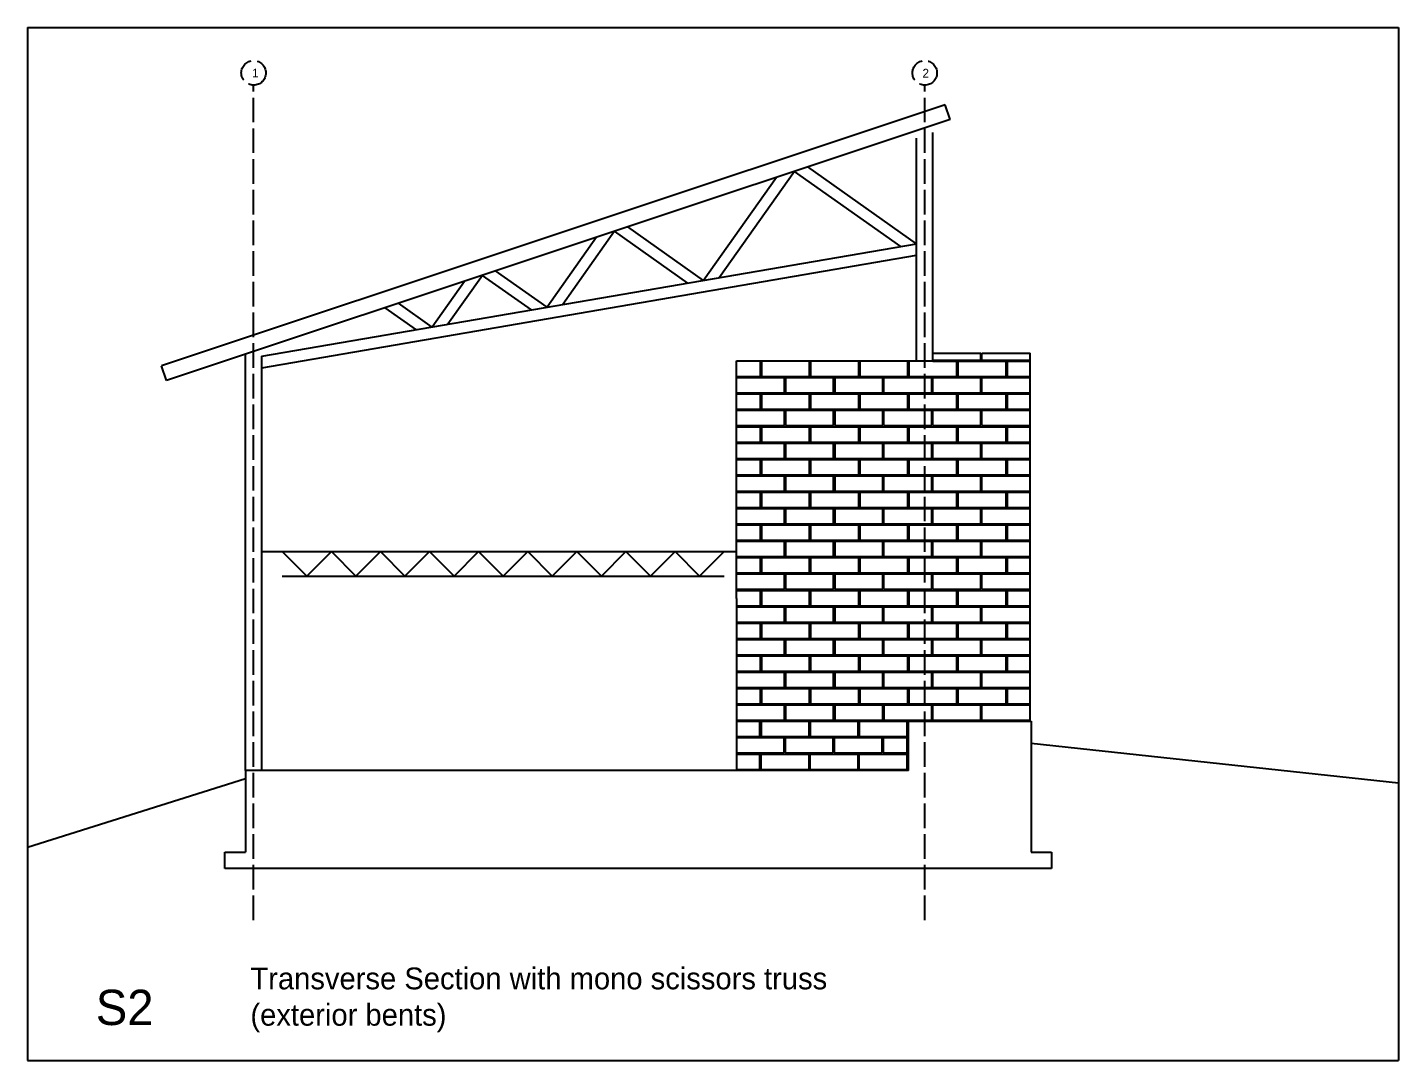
# Model space of a CAD drawing. Header units: inches. Extents: x -285 to 6358, y -2516 to 3346.
# Drawn here: x 2972 to 3642, y -509 to -4 of the extents above; entities that cross this region are included whole.
import ezdxf

# ---------------------------------------------------------------- set-up
doc = ezdxf.new("R2010")
doc.units = ezdxf.units.IN
doc.header["$MEASUREMENT"] = 0
doc.linetypes.add('ACAD_ISO02W100', pattern=[15, 12, -3])
for name, color, linetype in [('blocks', 251, 'Continuous'), ('const', 7, 'Continuous'), ('e1', 7, 'Continuous'), ('grid', 252, 'ACAD_ISO02W100'), ('walls', 7, 'Continuous')]:
    doc.layers.add(name, color=color, linetype=linetype)

msp = doc.modelspace()

# ---------------------------------------------------------------- linework, layer by layer
for p, q in [((2971.71, -4.14), (3641.84, -4.14)), ((2971.71, -4.14), (2971.71, -509.15)), ((3641.84, -4.14), (3641.84, -509.15)), ((3402.24, -343.3), (3414.24, -343.3)), ((2971.71, -509.15), (3641.84, -509.15))]:
    msp.add_line(p, q)
at = {"layer": 'blocks'}
for p, q in [((3329.99, -174.8), (3329.99, -167.3)), ((3330.49, -167.3), (3330.49, -174.8)), ((3353.99, -174.8), (3353.99, -167.3)), ((3354.49, -167.3), (3354.49, -174.8)), ((3377.99, -174.8), (3377.99, -167.3)), ((3378.49, -167.3), (3378.49, -174.8)), ((3401.99, -174.8), (3401.99, -167.3)), ((3402.49, -167.3), (3402.49, -174.8)), ((3414.24, -166.8), (3414.24, -163.3)), ((3414.24, -166.8), (3437.74, -166.8)), ((3414.24, -167.3), (3425.99, -167.3)), ((3425.99, -174.8), (3425.99, -167.3)), ((3426.49, -167.3), (3449.99, -167.3)), ((3426.49, -167.3), (3426.49, -174.8)), ((3437.74, -166.8), (3437.74, -163.3)), ((3438.24, -166.8), (3438.24, -163.3)), ((3438.24, -166.8), (3461.74, -166.8)), ((3449.99, -174.8), (3449.99, -167.3)), ((3450.49, -167.3), (3450.49, -174.8)), ((3450.49, -167.3), (3461.74, -167.3)), ((3318.24, -174.8), (3329.99, -174.8)), ((3318.24, -175.3), (3341.74, -175.3)), ((3330.49, -174.8), (3353.99, -174.8)), ((3341.74, -182.8), (3341.74, -175.3)), ((3342.24, -175.3), (3365.74, -175.3)), ((3342.24, -175.3), (3342.24, -182.8)), ((3354.49, -174.8), (3377.99, -174.8)), ((3365.74, -182.8), (3365.74, -175.3)), ((3366.24, -175.3), (3389.74, -175.3)), ((3366.24, -175.3), (3366.24, -182.8)), ((3378.49, -174.8), (3401.99, -174.8)), ((3389.74, -182.8), (3389.74, -175.3)), ((3390.24, -175.3), (3413.74, -175.3)), ((3390.24, -182.8), (3390.24, -175.3)), ((3402.49, -174.8), (3425.99, -174.8)), ((3413.74, -182.8), (3413.74, -175.3)), ((3414.24, -175.3), (3437.74, -175.3)), ((3414.24, -182.8), (3414.24, -175.3)), ((3426.49, -174.8), (3449.99, -174.8)), ((3437.74, -182.8), (3437.74, -175.3)), ((3438.24, -175.3), (3461.74, -175.3)), ((3438.24, -182.8), (3438.24, -175.3)), ((3450.49, -174.8), (3461.74, -174.8)), ((3318.24, -182.8), (3341.74, -182.8)), ((3318.24, -183.3), (3329.99, -183.3)), ((3329.99, -190.8), (3329.99, -183.3)), ((3330.49, -183.3), (3353.99, -183.3)), ((3330.49, -183.3), (3330.49, -190.8)), ((3342.24, -182.8), (3365.74, -182.8)), ((3353.99, -190.8), (3353.99, -183.3)), ((3354.49, -183.3), (3377.99, -183.3)), ((3354.49, -183.3), (3354.49, -190.8)), ((3366.24, -182.8), (3389.74, -182.8)), ((3377.99, -190.8), (3377.99, -183.3)), ((3378.49, -183.3), (3378.49, -190.8)), ((3378.49, -183.3), (3401.99, -183.3)), ((3390.24, -182.8), (3413.74, -182.8)), ((3401.99, -190.8), (3401.99, -183.3)), ((3402.49, -183.3), (3425.99, -183.3)), ((3402.49, -183.3), (3402.49, -190.8)), ((3414.24, -182.8), (3437.74, -182.8)), ((3425.99, -190.8), (3425.99, -183.3)), ((3426.49, -183.3), (3449.99, -183.3)), ((3426.49, -183.3), (3426.49, -190.8)), ((3438.24, -182.8), (3461.74, -182.8)), ((3449.99, -190.8), (3449.99, -183.3)), ((3450.49, -183.3), (3461.74, -183.3)), ((3450.49, -183.3), (3450.49, -190.8)), ((3318.24, -190.8), (3329.99, -190.8)), ((3318.24, -191.3), (3341.74, -191.3)), ((3330.49, -190.8), (3353.99, -190.8)), ((3341.74, -198.8), (3341.74, -191.3)), ((3342.24, -191.3), (3365.74, -191.3)), ((3342.24, -191.3), (3342.24, -198.8)), ((3354.49, -190.8), (3377.99, -190.8)), ((3365.74, -198.8), (3365.74, -191.3)), ((3366.24, -191.3), (3389.74, -191.3)), ((3366.24, -191.3), (3366.24, -198.8)), ((3378.49, -190.8), (3401.99, -190.8)), ((3389.74, -198.8), (3389.74, -191.3)), ((3390.24, -191.3), (3413.74, -191.3)), ((3390.24, -198.8), (3390.24, -191.3)), ((3402.49, -190.8), (3425.99, -190.8)), ((3413.74, -198.8), (3413.74, -191.3)), ((3414.24, -191.3), (3437.74, -191.3)), ((3414.24, -198.8), (3414.24, -191.3)), ((3426.49, -190.8), (3449.99, -190.8)), ((3437.74, -198.8), (3437.74, -191.3)), ((3438.24, -191.3), (3461.74, -191.3)), ((3438.24, -198.8), (3438.24, -191.3)), ((3450.49, -190.8), (3461.74, -190.8)), ((3318.24, -198.8), (3341.74, -198.8)), ((3318.24, -199.3), (3329.99, -199.3)), ((3329.99, -206.8), (3329.99, -199.3)), ((3330.49, -199.3), (3330.49, -206.8)), ((3330.49, -199.3), (3353.99, -199.3)), ((3342.24, -198.8), (3365.74, -198.8)), ((3353.99, -206.8), (3353.99, -199.3)), ((3354.49, -199.3), (3354.49, -206.8)), ((3354.49, -199.3), (3377.99, -199.3)), ((3366.24, -198.8), (3389.74, -198.8)), ((3377.99, -206.8), (3377.99, -199.3)), ((3378.49, -199.3), (3378.49, -206.8)), ((3378.49, -199.3), (3401.99, -199.3)), ((3390.24, -198.8), (3413.74, -198.8)), ((3401.99, -206.8), (3401.99, -199.3)), ((3402.49, -199.3), (3402.49, -206.8)), ((3402.49, -199.3), (3425.99, -199.3)), ((3414.24, -198.8), (3437.74, -198.8)), ((3425.99, -206.8), (3425.99, -199.3)), ((3426.49, -199.3), (3449.99, -199.3)), ((3426.49, -199.3), (3426.49, -206.8)), ((3438.24, -198.8), (3461.74, -198.8)), ((3449.99, -206.8), (3449.99, -199.3)), ((3450.49, -199.3), (3450.49, -206.8)), ((3450.49, -199.3), (3461.74, -199.3)), ((3318.24, -206.8), (3329.99, -206.8)), ((3318.24, -207.3), (3341.74, -207.3)), ((3330.49, -206.8), (3353.99, -206.8)), ((3341.74, -214.8), (3341.74, -207.3)), ((3342.24, -207.3), (3342.24, -214.8)), ((3342.24, -207.3), (3365.74, -207.3)), ((3354.49, -206.8), (3377.99, -206.8)), ((3365.74, -214.8), (3365.74, -207.3)), ((3366.24, -207.3), (3389.74, -207.3)), ((3366.24, -207.3), (3366.24, -214.8)), ((3378.49, -206.8), (3401.99, -206.8)), ((3389.74, -214.8), (3389.74, -207.3)), ((3390.24, -214.8), (3390.24, -207.3)), ((3390.24, -207.3), (3413.74, -207.3)), ((3402.49, -206.8), (3425.99, -206.8)), ((3413.74, -214.8), (3413.74, -207.3)), ((3414.24, -207.3), (3437.74, -207.3)), ((3414.24, -214.8), (3414.24, -207.3)), ((3426.49, -206.8), (3449.99, -206.8)), ((3437.74, -214.8), (3437.74, -207.3)), ((3438.24, -214.8), (3438.24, -207.3)), ((3438.24, -207.3), (3461.74, -207.3)), ((3450.49, -206.8), (3461.74, -206.8)), ((3318.24, -214.8), (3341.74, -214.8)), ((3318.24, -215.3), (3329.99, -215.3)), ((3329.99, -222.8), (3329.99, -215.3)), ((3330.49, -215.3), (3353.99, -215.3)), ((3330.49, -215.3), (3330.49, -222.8)), ((3342.24, -214.8), (3365.74, -214.8)), ((3353.99, -222.8), (3353.99, -215.3)), ((3354.49, -215.3), (3377.99, -215.3)), ((3354.49, -215.3), (3354.49, -222.8)), ((3366.24, -214.8), (3389.74, -214.8)), ((3377.99, -222.8), (3377.99, -215.3)), ((3378.49, -215.3), (3378.49, -222.8)), ((3378.49, -215.3), (3401.99, -215.3)), ((3390.24, -214.8), (3413.74, -214.8)), ((3401.99, -222.8), (3401.99, -215.3)), ((3402.49, -215.3), (3425.99, -215.3)), ((3402.49, -215.3), (3402.49, -222.8)), ((3414.24, -214.8), (3437.74, -214.8)), ((3425.99, -222.8), (3425.99, -215.3)), ((3426.49, -215.3), (3449.99, -215.3)), ((3426.49, -215.3), (3426.49, -222.8)), ((3438.24, -214.8), (3461.74, -214.8)), ((3449.99, -222.8), (3449.99, -215.3)), ((3450.49, -215.3), (3461.74, -215.3)), ((3450.49, -215.3), (3450.49, -222.8)), ((3318.24, -222.8), (3329.99, -222.8)), ((3318.24, -223.3), (3341.74, -223.3)), ((3330.49, -222.8), (3353.99, -222.8)), ((3341.74, -230.8), (3341.74, -223.3)), ((3342.24, -223.3), (3365.74, -223.3)), ((3342.24, -223.3), (3342.24, -230.8)), ((3354.49, -222.8), (3377.99, -222.8)), ((3365.74, -230.8), (3365.74, -223.3)), ((3366.24, -223.3), (3389.74, -223.3)), ((3366.24, -223.3), (3366.24, -230.8)), ((3378.49, -222.8), (3401.99, -222.8)), ((3389.74, -230.8), (3389.74, -223.3)), ((3390.24, -223.3), (3413.74, -223.3)), ((3390.24, -230.8), (3390.24, -223.3)), ((3402.49, -222.8), (3425.99, -222.8)), ((3413.74, -230.8), (3413.74, -223.3)), ((3414.24, -223.3), (3437.74, -223.3)), ((3414.24, -230.8), (3414.24, -223.3)), ((3426.49, -222.8), (3449.99, -222.8)), ((3437.74, -230.8), (3437.74, -223.3)), ((3438.24, -223.3), (3461.74, -223.3)), ((3438.24, -230.8), (3438.24, -223.3)), ((3450.49, -222.8), (3461.74, -222.8)), ((3318.24, -230.8), (3341.74, -230.8)), ((3318.24, -231.3), (3329.99, -231.3)), ((3329.99, -238.8), (3329.99, -231.3)), ((3330.49, -231.3), (3353.99, -231.3)), ((3330.49, -231.3), (3330.49, -238.8)), ((3342.24, -230.8), (3365.74, -230.8)), ((3353.99, -238.8), (3353.99, -231.3)), ((3354.49, -231.3), (3377.99, -231.3)), ((3354.49, -231.3), (3354.49, -238.8)), ((3366.24, -230.8), (3389.74, -230.8)), ((3377.99, -238.8), (3377.99, -231.3)), ((3378.49, -231.3), (3378.49, -238.8)), ((3378.49, -231.3), (3401.99, -231.3)), ((3390.24, -230.8), (3413.74, -230.8)), ((3401.99, -238.8), (3401.99, -231.3)), ((3402.49, -231.3), (3425.99, -231.3)), ((3402.49, -231.3), (3402.49, -238.8)), ((3414.24, -230.8), (3437.74, -230.8)), ((3425.99, -238.8), (3425.99, -231.3)), ((3426.49, -231.3), (3449.99, -231.3)), ((3426.49, -231.3), (3426.49, -238.8)), ((3438.24, -230.8), (3461.74, -230.8)), ((3449.99, -238.8), (3449.99, -231.3)), ((3450.49, -231.3), (3461.74, -231.3)), ((3450.49, -231.3), (3450.49, -238.8)), ((3318.24, -238.8), (3329.99, -238.8)), ((3318.24, -239.3), (3341.74, -239.3)), ((3330.49, -238.8), (3353.99, -238.8)), ((3341.74, -246.8), (3341.74, -239.3)), ((3342.24, -239.3), (3365.74, -239.3)), ((3342.24, -239.3), (3342.24, -246.8)), ((3354.49, -238.8), (3377.99, -238.8)), ((3365.74, -246.8), (3365.74, -239.3)), ((3366.24, -239.3), (3389.74, -239.3)), ((3366.24, -239.3), (3366.24, -246.8)), ((3378.49, -238.8), (3401.99, -238.8)), ((3389.74, -246.8), (3389.74, -239.3)), ((3390.24, -239.3), (3413.74, -239.3)), ((3390.24, -246.8), (3390.24, -239.3)), ((3402.49, -238.8), (3425.99, -238.8)), ((3413.74, -246.8), (3413.74, -239.3)), ((3414.24, -239.3), (3437.74, -239.3)), ((3414.24, -246.8), (3414.24, -239.3)), ((3426.49, -238.8), (3449.99, -238.8)), ((3437.74, -246.8), (3437.74, -239.3)), ((3438.24, -239.3), (3461.74, -239.3)), ((3438.24, -246.8), (3438.24, -239.3)), ((3450.49, -238.8), (3461.74, -238.8)), ((3318.24, -246.8), (3341.74, -246.8)), ((3318.24, -247.3), (3329.99, -247.3)), ((3329.99, -254.8), (3329.99, -247.3)), ((3330.49, -247.3), (3353.99, -247.3)), ((3330.49, -247.3), (3330.49, -254.8)), ((3342.24, -246.8), (3365.74, -246.8)), ((3353.99, -254.8), (3353.99, -247.3)), ((3354.49, -247.3), (3377.99, -247.3)), ((3354.49, -247.3), (3354.49, -254.8)), ((3366.24, -246.8), (3389.74, -246.8)), ((3377.99, -254.8), (3377.99, -247.3)), ((3378.49, -247.3), (3378.49, -254.8)), ((3378.49, -247.3), (3401.99, -247.3)), ((3390.24, -246.8), (3413.74, -246.8)), ((3401.99, -254.8), (3401.99, -247.3)), ((3402.49, -247.3), (3425.99, -247.3)), ((3402.49, -247.3), (3402.49, -254.8)), ((3414.24, -246.8), (3437.74, -246.8)), ((3425.99, -254.8), (3425.99, -247.3)), ((3426.49, -247.3), (3449.99, -247.3)), ((3426.49, -247.3), (3426.49, -254.8)), ((3438.24, -246.8), (3461.74, -246.8)), ((3449.99, -254.8), (3449.99, -247.3)), ((3450.49, -247.3), (3461.74, -247.3)), ((3450.49, -247.3), (3450.49, -254.8)), ((3318.24, -254.8), (3329.99, -254.8)), ((3318.24, -255.3), (3341.74, -255.3)), ((3330.49, -254.8), (3353.99, -254.8)), ((3341.74, -262.8), (3341.74, -255.3)), ((3342.24, -255.3), (3342.24, -262.8)), ((3342.24, -255.3), (3365.74, -255.3)), ((3354.49, -254.8), (3377.99, -254.8)), ((3365.74, -262.8), (3365.74, -255.3)), ((3366.24, -255.3), (3389.74, -255.3)), ((3366.24, -255.3), (3366.24, -262.8)), ((3378.49, -254.8), (3401.99, -254.8)), ((3389.74, -262.8), (3389.74, -255.3)), ((3390.24, -262.8), (3390.24, -255.3)), ((3390.24, -255.3), (3413.74, -255.3)), ((3402.49, -254.8), (3425.99, -254.8)), ((3413.74, -262.8), (3413.74, -255.3)), ((3414.24, -255.3), (3437.74, -255.3)), ((3414.24, -262.8), (3414.24, -255.3)), ((3426.49, -254.8), (3449.99, -254.8)), ((3437.74, -262.8), (3437.74, -255.3)), ((3438.24, -262.8), (3438.24, -255.3)), ((3438.24, -255.3), (3461.74, -255.3)), ((3450.49, -254.8), (3461.74, -254.8)), ((3318.24, -262.8), (3341.74, -262.8)), ((3318.24, -263.3), (3329.99, -263.3)), ((3329.99, -270.8), (3329.99, -263.3)), ((3330.49, -263.3), (3353.99, -263.3)), ((3330.49, -263.3), (3330.49, -270.8)), ((3342.24, -262.8), (3365.74, -262.8)), ((3353.99, -270.8), (3353.99, -263.3)), ((3354.49, -263.3), (3377.99, -263.3)), ((3354.49, -263.3), (3354.49, -270.8)), ((3366.24, -262.8), (3389.74, -262.8)), ((3377.99, -270.8), (3377.99, -263.3)), ((3378.49, -263.3), (3378.49, -270.8)), ((3378.49, -263.3), (3401.99, -263.3)), ((3390.24, -262.8), (3413.74, -262.8)), ((3401.99, -270.8), (3401.99, -263.3)), ((3402.49, -263.3), (3425.99, -263.3)), ((3402.49, -263.3), (3402.49, -270.8)), ((3414.24, -262.8), (3437.74, -262.8)), ((3425.99, -270.8), (3425.99, -263.3)), ((3426.49, -263.3), (3449.99, -263.3)), ((3426.49, -263.3), (3426.49, -270.8)), ((3438.24, -262.8), (3461.74, -262.8)), ((3449.99, -270.8), (3449.99, -263.3)), ((3450.49, -263.3), (3461.74, -263.3)), ((3450.49, -263.3), (3450.49, -270.8)), ((3318.24, -270.8), (3329.99, -270.8)), ((3318.24, -271.3), (3341.74, -271.3)), ((3330.49, -270.8), (3353.99, -270.8)), ((3341.74, -278.8), (3341.74, -271.3)), ((3342.24, -271.3), (3365.74, -271.3)), ((3342.24, -271.3), (3342.24, -278.8)), ((3354.49, -270.8), (3377.99, -270.8)), ((3365.74, -278.8), (3365.74, -271.3)), ((3366.24, -271.3), (3389.74, -271.3)), ((3366.24, -271.3), (3366.24, -278.8)), ((3378.49, -270.8), (3401.99, -270.8)), ((3389.74, -278.8), (3389.74, -271.3)), ((3390.24, -271.3), (3413.74, -271.3)), ((3390.24, -278.8), (3390.24, -271.3)), ((3402.49, -270.8), (3425.99, -270.8)), ((3413.74, -278.8), (3413.74, -271.3)), ((3414.24, -271.3), (3437.74, -271.3)), ((3414.24, -278.8), (3414.24, -271.3)), ((3426.49, -270.8), (3449.99, -270.8)), ((3437.74, -278.8), (3437.74, -271.3)), ((3438.24, -271.3), (3461.74, -271.3)), ((3438.24, -278.8), (3438.24, -271.3)), ((3450.49, -270.8), (3461.74, -270.8)), ((3318.24, -278.8), (3341.74, -278.8)), ((3318.24, -279.3), (3329.99, -279.3)), ((3329.99, -286.8), (3329.99, -279.3)), ((3330.49, -279.3), (3353.99, -279.3)), ((3330.49, -279.3), (3330.49, -286.8)), ((3342.24, -278.8), (3365.74, -278.8)), ((3353.99, -286.8), (3353.99, -279.3)), ((3354.49, -279.3), (3377.99, -279.3)), ((3354.49, -279.3), (3354.49, -286.8)), ((3366.24, -278.8), (3389.74, -278.8)), ((3377.99, -286.8), (3377.99, -279.3)), ((3378.49, -279.3), (3378.49, -286.8)), ((3378.49, -279.3), (3401.99, -279.3)), ((3390.24, -278.8), (3413.74, -278.8)), ((3401.99, -286.8), (3401.99, -279.3)), ((3402.49, -279.3), (3425.99, -279.3)), ((3402.49, -279.3), (3402.49, -286.8)), ((3414.24, -278.8), (3437.74, -278.8)), ((3425.99, -286.8), (3425.99, -279.3)), ((3426.49, -279.3), (3449.99, -279.3)), ((3426.49, -279.3), (3426.49, -286.8)), ((3438.24, -278.8), (3461.74, -278.8)), ((3449.99, -286.8), (3449.99, -279.3)), ((3450.49, -279.3), (3461.74, -279.3)), ((3450.49, -279.3), (3450.49, -286.8)), ((3318.24, -286.8), (3329.99, -286.8)), ((3318.24, -287.3), (3341.74, -287.3)), ((3330.49, -286.8), (3353.99, -286.8)), ((3341.74, -294.8), (3341.74, -287.3)), ((3342.24, -287.3), (3365.74, -287.3)), ((3342.24, -287.3), (3342.24, -294.8)), ((3354.49, -286.8), (3377.99, -286.8)), ((3365.74, -294.8), (3365.74, -287.3)), ((3366.24, -287.3), (3389.74, -287.3)), ((3366.24, -287.3), (3366.24, -294.8)), ((3378.49, -286.8), (3401.99, -286.8)), ((3389.74, -294.8), (3389.74, -287.3)), ((3390.24, -287.3), (3413.74, -287.3)), ((3390.24, -294.8), (3390.24, -287.3)), ((3402.49, -286.8), (3425.99, -286.8)), ((3413.74, -294.8), (3413.74, -287.3)), ((3414.24, -287.3), (3437.74, -287.3)), ((3414.24, -294.8), (3414.24, -287.3)), ((3426.49, -286.8), (3449.99, -286.8)), ((3437.74, -294.8), (3437.74, -287.3)), ((3438.24, -287.3), (3461.74, -287.3)), ((3438.24, -294.8), (3438.24, -287.3)), ((3450.49, -286.8), (3461.74, -286.8)), ((3318.24, -294.8), (3341.74, -294.8)), ((3342.24, -294.8), (3365.74, -294.8)), ((3366.24, -294.8), (3389.74, -294.8)), ((3390.24, -294.8), (3413.74, -294.8)), ((3414.24, -294.8), (3437.74, -294.8)), ((3438.24, -294.8), (3461.74, -294.8)), ((3318.24, -295.3), (3329.99, -295.3)), ((3329.99, -302.8), (3329.99, -295.3)), ((3330.49, -295.3), (3353.99, -295.3)), ((3330.49, -295.3), (3330.49, -302.8)), ((3353.99, -302.8), (3353.99, -295.3)), ((3354.49, -295.3), (3377.99, -295.3)), ((3354.49, -295.3), (3354.49, -302.8)), ((3377.99, -302.8), (3377.99, -295.3)), ((3378.49, -295.3), (3378.49, -302.8)), ((3378.49, -295.3), (3401.99, -295.3)), ((3401.99, -302.8), (3401.99, -295.3)), ((3402.49, -295.3), (3425.99, -295.3)), ((3402.49, -295.3), (3402.49, -302.8)), ((3425.99, -302.8), (3425.99, -295.3)), ((3426.49, -295.3), (3449.99, -295.3)), ((3426.49, -295.3), (3426.49, -302.8)), ((3449.99, -302.8), (3449.99, -295.3)), ((3450.49, -295.3), (3461.74, -295.3)), ((3450.49, -295.3), (3450.49, -302.8)), ((3318.24, -302.8), (3329.99, -302.8)), ((3318.24, -303.3), (3341.74, -303.3)), ((3330.49, -302.8), (3353.99, -302.8)), ((3341.74, -310.8), (3341.74, -303.3)), ((3342.24, -303.3), (3365.74, -303.3)), ((3342.24, -303.3), (3342.24, -310.8)), ((3354.49, -302.8), (3377.99, -302.8)), ((3365.74, -310.8), (3365.74, -303.3)), ((3366.24, -303.3), (3389.74, -303.3)), ((3366.24, -303.3), (3366.24, -310.8)), ((3378.49, -302.8), (3401.99, -302.8)), ((3389.74, -310.8), (3389.74, -303.3)), ((3390.24, -303.3), (3413.74, -303.3)), ((3390.24, -310.8), (3390.24, -303.3)), ((3402.49, -302.8), (3425.99, -302.8)), ((3413.74, -310.8), (3413.74, -303.3)), ((3414.24, -303.3), (3437.74, -303.3)), ((3414.24, -310.8), (3414.24, -303.3)), ((3426.49, -302.8), (3449.99, -302.8)), ((3437.74, -310.8), (3437.74, -303.3)), ((3438.24, -303.3), (3461.74, -303.3)), ((3438.24, -310.8), (3438.24, -303.3)), ((3450.49, -302.8), (3461.74, -302.8)), ((3318.24, -310.8), (3341.74, -310.8)), ((3318.24, -311.3), (3329.99, -311.3)), ((3329.99, -318.8), (3329.99, -311.3)), ((3330.49, -311.3), (3353.99, -311.3)), ((3330.49, -311.3), (3330.49, -318.8)), ((3342.24, -310.8), (3365.74, -310.8)), ((3353.99, -318.8), (3353.99, -311.3)), ((3354.49, -311.3), (3377.99, -311.3)), ((3354.49, -311.3), (3354.49, -318.8)), ((3366.24, -310.8), (3389.74, -310.8)), ((3377.99, -318.8), (3377.99, -311.3)), ((3378.49, -311.3), (3401.99, -311.3)), ((3378.49, -311.3), (3378.49, -318.8)), ((3390.24, -310.8), (3413.74, -310.8)), ((3401.99, -318.8), (3401.99, -311.3)), ((3402.49, -311.3), (3425.99, -311.3)), ((3402.49, -311.3), (3402.49, -318.8)), ((3414.24, -310.8), (3437.74, -310.8)), ((3425.99, -318.8), (3425.99, -311.3)), ((3426.49, -311.3), (3449.99, -311.3)), ((3426.49, -311.3), (3426.49, -318.8)), ((3438.24, -310.8), (3461.74, -310.8)), ((3449.99, -318.8), (3449.99, -311.3)), ((3450.49, -311.3), (3461.74, -311.3)), ((3450.49, -311.3), (3450.49, -318.8)), ((3318.24, -318.8), (3329.99, -318.8)), ((3318.24, -319.3), (3341.74, -319.3)), ((3330.49, -318.8), (3353.99, -318.8)), ((3341.74, -326.8), (3341.74, -319.3)), ((3342.24, -319.3), (3342.24, -326.8)), ((3342.24, -319.3), (3365.74, -319.3)), ((3354.49, -318.8), (3377.99, -318.8)), ((3365.74, -326.8), (3365.74, -319.3)), ((3366.24, -319.3), (3366.24, -326.8)), ((3366.24, -319.3), (3389.74, -319.3)), ((3378.49, -318.8), (3401.99, -318.8)), ((3389.74, -326.8), (3389.74, -319.3)), ((3390.24, -326.8), (3390.24, -319.3)), ((3390.24, -319.3), (3413.74, -319.3)), ((3402.49, -318.8), (3425.99, -318.8)), ((3413.74, -326.8), (3413.74, -319.3)), ((3414.24, -319.3), (3437.74, -319.3)), ((3414.24, -326.8), (3414.24, -319.3)), ((3426.49, -318.8), (3449.99, -318.8)), ((3437.74, -326.8), (3437.74, -319.3)), ((3438.24, -326.8), (3438.24, -319.3)), ((3438.24, -319.3), (3461.74, -319.3)), ((3450.49, -318.8), (3461.74, -318.8)), ((3318.24, -326.8), (3341.74, -326.8)), ((3318.24, -327.3), (3329.99, -327.3)), ((3329.99, -334.8), (3329.99, -327.3)), ((3330.49, -327.3), (3330.49, -334.8)), ((3330.49, -327.3), (3353.99, -327.3)), ((3342.24, -326.8), (3365.74, -326.8)), ((3353.99, -334.8), (3353.99, -327.3)), ((3354.49, -327.3), (3377.99, -327.3)), ((3354.49, -327.3), (3354.49, -334.8)), ((3366.24, -326.8), (3389.74, -326.8)), ((3377.99, -334.8), (3377.99, -327.3)), ((3378.49, -327.3), (3378.49, -334.8)), ((3378.49, -327.3), (3401.99, -327.3)), ((3390.24, -326.8), (3413.74, -326.8)), ((3401.99, -334.8), (3401.99, -327.3)), ((3402.49, -327.3), (3402.49, -334.8)), ((3402.49, -327.3), (3425.99, -327.3)), ((3414.24, -326.8), (3437.74, -326.8)), ((3425.99, -334.8), (3425.99, -327.3)), ((3426.49, -327.3), (3449.99, -327.3)), ((3426.49, -327.3), (3426.49, -334.8)), ((3438.24, -326.8), (3461.74, -326.8)), ((3449.99, -334.8), (3449.99, -327.3)), ((3450.49, -327.3), (3450.49, -334.8)), ((3450.49, -327.3), (3461.74, -327.3)), ((3318.24, -334.8), (3329.99, -334.8)), ((3330.49, -334.8), (3353.99, -334.8)), ((3354.49, -334.8), (3377.99, -334.8)), ((3378.49, -334.8), (3401.99, -334.8)), ((3402.49, -334.8), (3425.99, -334.8)), ((3426.49, -334.8), (3449.99, -334.8)), ((3450.49, -334.8), (3461.74, -334.8)), ((3318.24, -335.3), (3341.74, -335.3)), ((3341.74, -342.8), (3341.74, -335.3)), ((3342.24, -335.3), (3365.74, -335.3)), ((3342.24, -335.3), (3342.24, -342.8)), ((3365.74, -342.8), (3365.74, -335.3)), ((3366.24, -335.3), (3389.74, -335.3)), ((3366.24, -335.3), (3366.24, -342.8)), ((3389.74, -342.8), (3389.74, -335.3)), ((3390.24, -335.3), (3413.74, -335.3)), ((3390.24, -335.3), (3390.24, -342.8)), ((3413.74, -342.8), (3413.74, -335.3)), ((3414.24, -335.3), (3437.74, -335.3)), ((3414.24, -342.8), (3414.24, -335.3)), ((3437.74, -342.8), (3437.74, -335.3)), ((3438.24, -335.3), (3461.74, -335.3)), ((3438.24, -342.8), (3438.24, -335.3)), ((3318.24, -342.8), (3341.74, -342.8)), ((3318.24, -343.3), (3329.74, -343.3)), ((3329.74, -350.8), (3329.74, -343.3)), ((3330.24, -343.3), (3330.24, -350.8)), ((3330.24, -343.3), (3353.74, -343.3)), ((3342.24, -342.8), (3365.74, -342.8)), ((3353.74, -350.8), (3353.74, -343.3)), ((3354.24, -343.3), (3377.74, -343.3)), ((3354.24, -343.3), (3354.24, -350.8)), ((3366.24, -342.8), (3389.74, -342.8)), ((3377.74, -350.8), (3377.74, -343.3)), ((3378.24, -343.3), (3378.24, -350.8)), ((3378.24, -343.3), (3401.74, -343.3)), ((3390.24, -342.8), (3413.74, -342.8)), ((3401.74, -350.8), (3401.74, -343.3)), ((3414.24, -342.8), (3437.74, -342.8)), ((3438.24, -342.8), (3461.74, -342.8)), ((3318.24, -350.8), (3329.74, -350.8)), ((3318.24, -351.3), (3341.49, -351.3)), ((3330.24, -350.8), (3353.74, -350.8)), ((3341.49, -358.8), (3341.49, -351.3)), ((3341.99, -351.3), (3365.49, -351.3)), ((3341.99, -351.3), (3341.99, -358.8)), ((3354.24, -350.8), (3377.74, -350.8)), ((3365.49, -358.8), (3365.49, -351.3)), ((3365.99, -351.3), (3389.49, -351.3)), ((3365.99, -351.3), (3365.99, -358.8)), ((3378.24, -350.8), (3401.74, -350.8)), ((3389.49, -358.8), (3389.49, -351.3)), ((3389.99, -351.3), (3401.74, -351.3)), ((3389.99, -351.3), (3389.99, -358.8)), ((3401.74, -358.8), (3401.74, -351.3)), ((3318.24, -358.8), (3341.49, -358.8)), ((3318.24, -359.3), (3329.74, -359.3)), ((3329.74, -366.8), (3329.74, -359.3)), ((3330.24, -366.8), (3330.24, -359.3)), ((3330.24, -359.3), (3353.74, -359.3)), ((3341.99, -358.8), (3365.49, -358.8)), ((3353.74, -366.8), (3353.74, -359.3)), ((3354.24, -359.3), (3377.74, -359.3)), ((3354.24, -366.8), (3354.24, -359.3)), ((3365.99, -358.8), (3389.49, -358.8)), ((3377.74, -366.8), (3377.74, -359.3)), ((3378.24, -366.8), (3378.24, -359.3)), ((3378.24, -359.3), (3401.74, -359.3)), ((3389.99, -358.8), (3401.74, -358.8)), ((3401.74, -366.8), (3401.74, -359.3)), ((3318.24, -366.8), (3329.74, -366.8)), ((3330.24, -366.8), (3353.74, -366.8)), ((3354.24, -366.8), (3377.74, -366.8)), ((3378.24, -366.8), (3401.74, -366.8))]:
    msp.add_line(p, q, dxfattribs=at)
at = {"layer": 'e1'}
for p, q in [((3406.24, -109.93), (3353.05, -72.33)), ((3337.77, -77.43), (3302.16, -127.81)), ((3346.58, -74.49), (3309.82, -126.49)), ((3398.58, -111.25), (3346.58, -74.49)), ((3249.85, -106.73), (3225.67, -140.94)), ((3258.66, -103.8), (3233.34, -139.62)), ((3294.49, -129.12), (3258.66, -103.8)), ((3302.16, -127.81), (3265.14, -101.64)), ((3086.24, -164.88), (3406.24, -109.93)), ((3086.24, -170.46), (3406.24, -115.51)), ((3194.06, -125.33), (3177.14, -149.27)), ((3218.01, -142.26), (3194.06, -125.33)), ((3225.67, -140.94), (3200.54, -123.17)), ((3185.25, -128.27), (3169.47, -150.59)), ((3169.47, -150.59), (3153.07, -139)), ((3161.81, -151.91), (3146.59, -141.15)), ((3318.24, -283.3), (3318.24, -167.19))]:
    msp.add_line(p, q, dxfattribs=at)
at = {"layer": 'grid'}
for p, q in [((3082.24, -440.52), (3082.24, -32.37)), ((3410.24, -440.52), (3410.24, -32.37))]:
    msp.add_line(p, q, dxfattribs=at)
for centre in [(3082.24, -26.37), (3410.24, -26.37)]:
    msp.add_circle(centre, 6, dxfattribs=at)
at = {"layer": 'walls'}
for p, q in [((3420.24, -41.94), (3037.24, -169.6)), ((3422.64, -49.14), (3420.24, -41.94)), ((3422.64, -49.14), (3039.64, -176.8)), ((3406.24, -167.19), (3406.24, -58.22)), ((3414.24, -167.19), (3414.24, -55.55)), ((3078.24, -367.3), (3078.24, -163.94)), ((3086.24, -367.3), (3086.24, -164.88)), ((3318.24, -167.19), (3414.24, -167.19)), ((3414.24, -163.3), (3437.74, -163.3)), ((3438.24, -163.3), (3461.74, -163.3)), ((3461.74, -342.8), (3461.74, -163.3)), ((3039.64, -176.8), (3037.24, -169.6)), ((3086.24, -260.3), (3318.24, -260.3)), ((3096.24, -260.3), (3108.24, -272.3)), ((3108.24, -272.3), (3120.24, -260.3)), ((3120.24, -260.3), (3132.24, -272.3)), ((3132.24, -272.3), (3144.24, -260.3)), ((3144.24, -260.3), (3156.24, -272.3)), ((3156.24, -272.3), (3168.24, -260.3)), ((3168.24, -260.3), (3180.24, -272.3)), ((3180.24, -272.3), (3192.24, -260.3)), ((3192.24, -260.3), (3204.24, -272.3)), ((3204.24, -272.3), (3216.24, -260.3)), ((3216.24, -260.3), (3228.24, -272.3)), ((3228.24, -272.3), (3240.24, -260.3)), ((3240.24, -260.3), (3252.24, -272.3)), ((3252.24, -272.3), (3264.24, -260.3)), ((3264.24, -260.3), (3276.24, -272.3)), ((3276.24, -272.3), (3288.24, -260.3)), ((3288.24, -260.3), (3300.24, -272.3)), ((3300.24, -272.3), (3312.24, -260.3)), ((3096.24, -272.3), (3312.24, -272.3)), ((3318.24, -283.3), (3318.24, -367.3)), ((3402.24, -367.3), (3402.24, -343.3)), ((3414.24, -343.3), (3462.24, -343.3)), ((3462.24, -343.3), (3462.24, -407.3)), ((3462.24, -353.95), (3641.84, -373.44)), ((3402.24, -367.3), (3078.24, -367.3)), ((3078.24, -367.3), (3078.24, -386.8)), ((2971.71, -404.8), (3078.24, -371.3)), ((3078.24, -370.13), (3078.24, -407.3)), ((3068.24, -407.3), (3078.24, -407.3)), ((3068.24, -415.3), (3068.24, -407.3)), ((3462.24, -407.3), (3472.24, -407.3)), ((3472.24, -407.3), (3472.24, -415.3)), ((3073.24, -415.3), (3068.24, -415.3)), ((3078.24, -415.3), (3073.24, -415.3)), ((3472.24, -415.3), (3078.24, -415.3)), ((3397.24, -415.3), (3392.24, -415.3)), ((3402.24, -415.3), (3397.24, -415.3)), ((3424.24, -415.3), (3402.24, -415.3))]:
    msp.add_line(p, q, dxfattribs=at)

# ---------------------------------------------------------------- texts
at = {"layer": 'const', "attachment_point": 1}
for s, insert, char_height, width in [('1', (3081.52, -24.33), 4.26, 1625.1973), ('2', (3409.16, -24.37), 4.26, 1625.1973), ('Transverse Section with mono scissors truss\\P(exterior bents)', (3080.69, -463.67), 10.6557, 4062.9933), ('S2', (3005.11, -474.51), 17.262, 6582.0491)]:
    msp.add_mtext(s, dxfattribs=dict(at, insert=insert, char_height=char_height, width=width))

doc.saveas('drawing.dxf')
